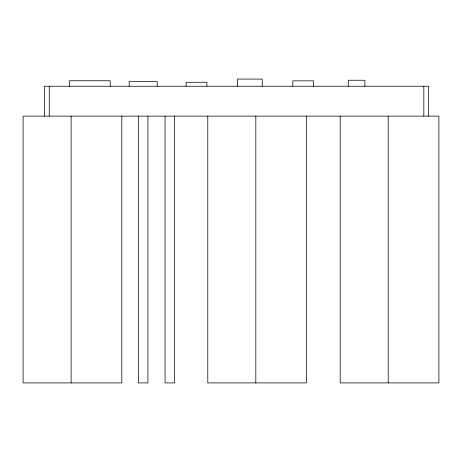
<?xml version="1.0" encoding="UTF-8"?>
<svg xmlns="http://www.w3.org/2000/svg" width="462" height="462" viewBox="0 0 462 462"><rect width="100%" height="100%" fill="white"/><g stroke="black" fill="none" stroke-linecap="round" stroke-linejoin="round"><path stroke-width="0.69" d="M428.632 116.118L428.632 86.238L44.444 86.238L44.444 116.118M423.827 86.238L423.827 116.118M388.207 116.118L388.207 382.911M364.922 86.232L364.922 80.244L348.273 80.244L348.273 86.232M340.188 116.118L340.188 382.911L438.9 382.911L438.9 116.118L23.1 116.118L23.1 382.911L121.812 382.911L121.812 116.118M313.64 86.238L313.64 80.85L292.827 80.85L292.827 86.238M306.508 116.118L306.508 382.911L207.79 382.911L207.79 116.118M262.254 86.238L262.254 79.083L237.497 79.083L237.497 86.238M255.815 116.118L255.815 382.911M206.924 86.238L206.924 82.276L186.111 82.276L186.111 86.238M174.601 116.118L174.601 382.917L165.073 382.917L165.073 116.118M157.167 86.238L157.167 81.503L129.152 81.503L129.152 86.238M147.921 116.118L147.921 382.911L138.398 382.911L138.398 116.118M110.21 86.238L110.21 80.752L69.387 80.752L69.387 86.238M71.125 116.118L71.125 382.911M49.243 86.238L49.243 116.118"/></g></svg>
